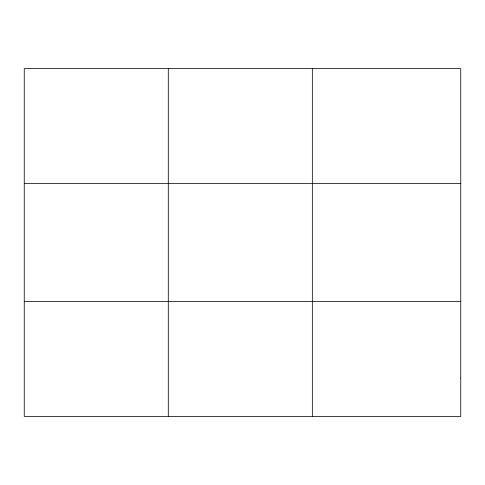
<?xml version="1.0" encoding="UTF-8"?>
<svg xmlns="http://www.w3.org/2000/svg" width="485" height="485" viewBox="0 0 485 485"><rect width="100%" height="100%" fill="white"/><g stroke="black" fill="none" stroke-linecap="round" stroke-linejoin="round"><path stroke-width="0.73" d="M168.295 416.372L168.295 68.627M312.34 416.372L312.34 68.627M24.25 183.385L460.75 183.385M24.25 301.615L460.75 301.615M460.75 378.124L460.75 416.372L24.25 416.372L24.25 68.627L460.75 68.627L460.75 378.124"/></g></svg>
